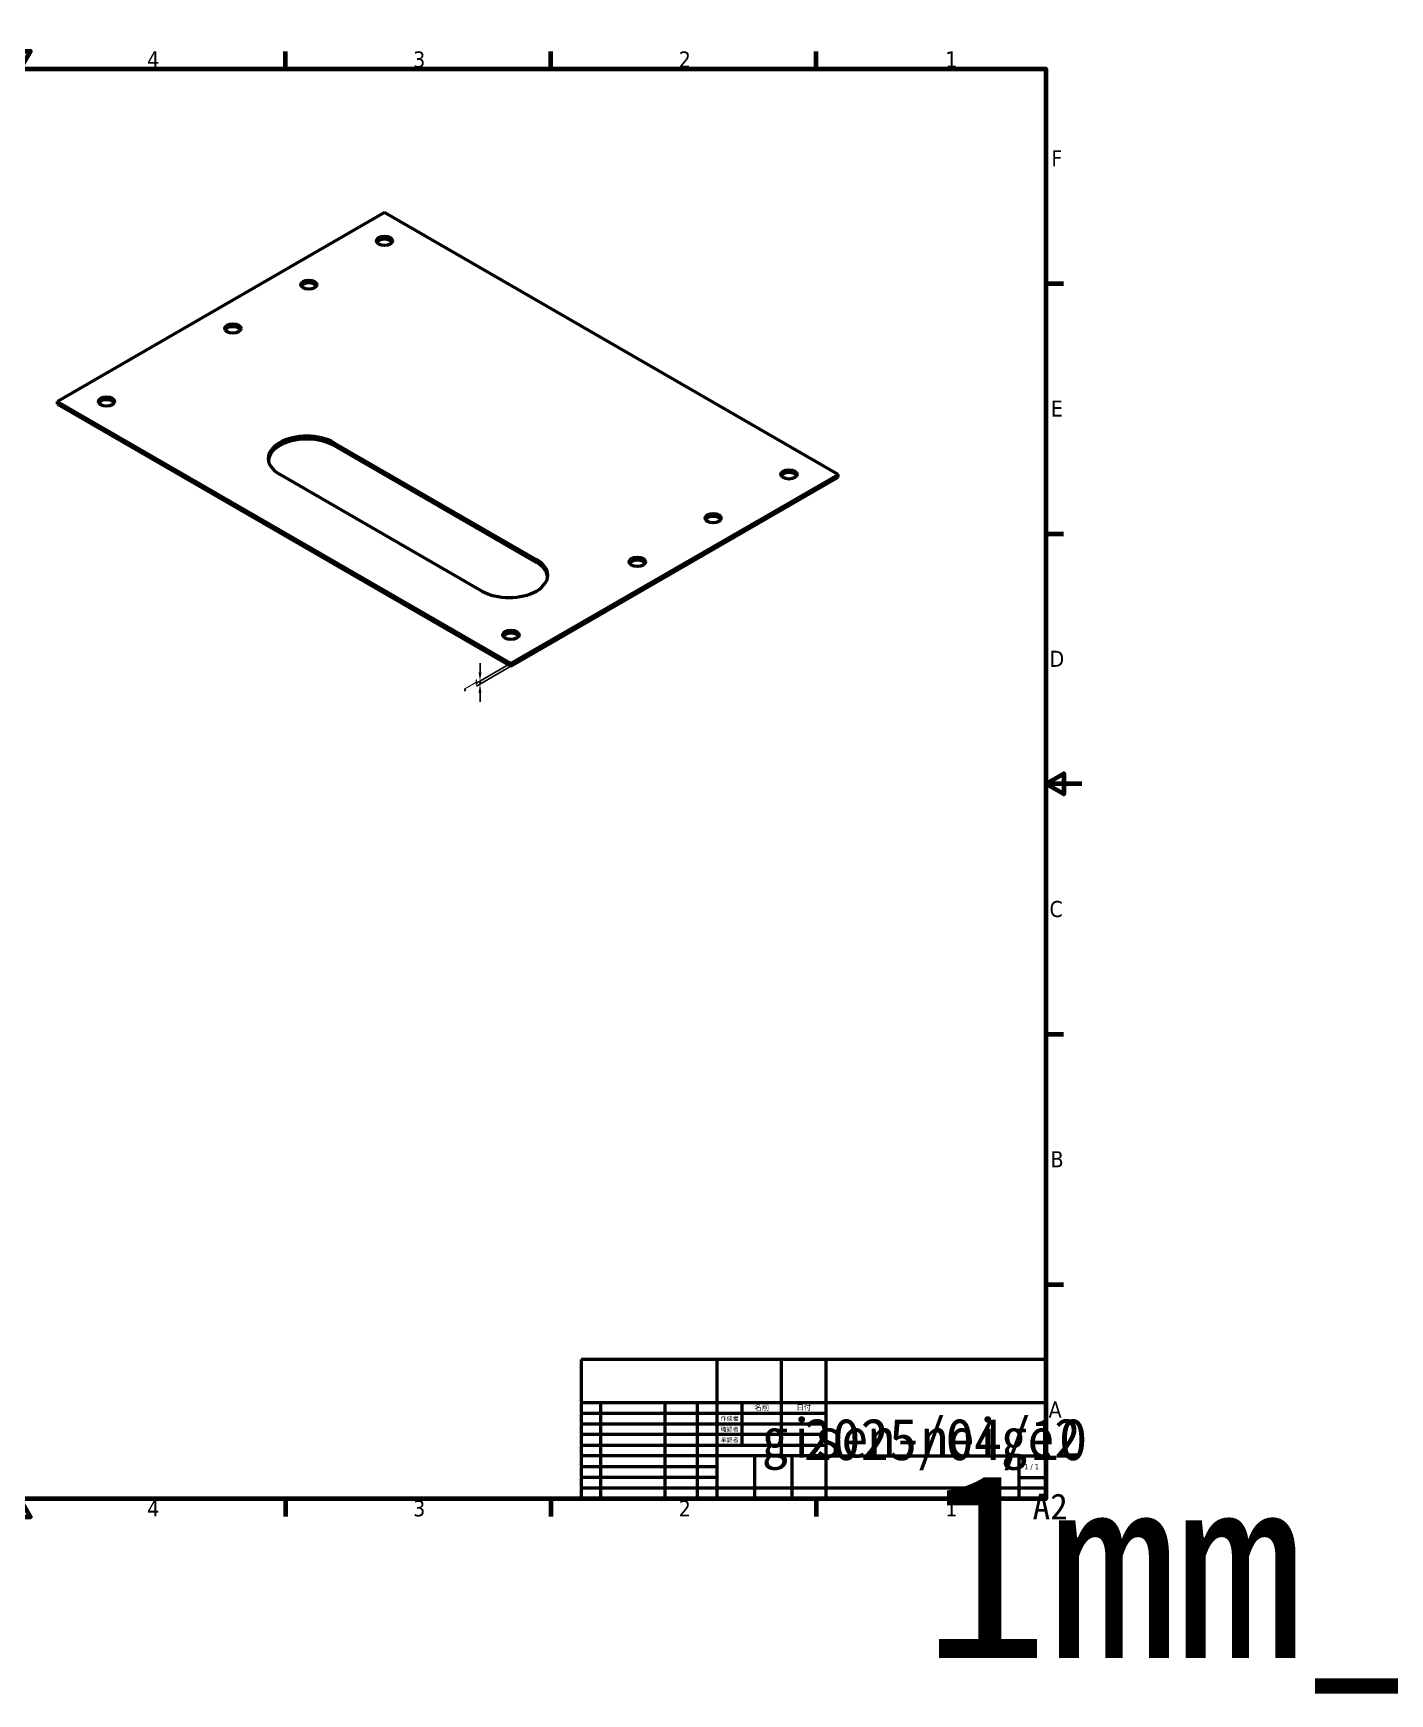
# Model space of a CAD drawing. Header units: millimetres. Extents: x 0 to 1360, y -45 to 420.
# Drawn here: x 300.7 to 680.2, y -44.5 to 420 of the extents above; entities that cross this region are included whole.
import ezdxf
from ezdxf.enums import TextEntityAlignment as Align

# ---------------------------------------------------------------- set-up
doc = ezdxf.new("R2018")
doc.units = ezdxf.units.MM
for name, color, linetype, lineweight in [('Border (ISO)', 7, 'Continuous', 70), ('Dimension (ISO)', 7, 'Continuous', 25), ('Title (ISO)', 7, 'Continuous', 50), ('Visible (ISO)', 7, 'Continuous', 50)]:
    doc.layers.add(name, color=color, linetype=linetype, lineweight=lineweight)
doc.styles.add('Note Text (JIS)', font='tahoma.ttf')
doc.styles.get("Standard").update_dxf_attribs({"font": 'tahoma.ttf'})
doc.styles.add('文字スタイル39', font='tahoma.ttf')
doc.styles.add('文字スタイル41', font='tahoma.ttf')
doc.dimstyles.new('Default (JIS)', dxfattribs={"dimtxt": 4.5, "dimasz": 2.5, "dimexe": 1, "dimexo": 0, "dimgap": 0.8, "dimtad": 1, "dimrnd": 1e-08, "dimdsep": 46, "dimtxsty": 'Note Text (JIS)', "dimcen": 0.09, "dimdle": 10, "dimclrd": 256, "dimclre": 256, "dimclrt": 256, "dimadec": 0, "dimazin": 2, "dimtfac": 0.777778, "dimtmove": 0, "dimatfit": 3, "dimfxl": 1, "dimtolj": 1, "dimtzin": 0, "dimlwd": -1, "dimlwe": -1, "dimarcsym": 0})

# ---------------------------------------------------------------- blocks, each defined once
blk = doc.blocks.new('図面枠 既定の図面枠')
at = {"layer": 'Border (ISO)'}
for p, q in [((74.25, 410), (74.25, 414.9)), ((148.5, 410), (148.5, 414.9)), ((222.75, 410), (222.75, 414.9)), ((371.25, 410), (371.25, 414.9)), ((445.5, 410), (445.5, 414.9)), ((519.75, 410), (519.75, 414.9)), ((10, 350), (5.1, 350)), ((584, 350), (588.9, 350)), ((10, 280), (5.1, 280)), ((584, 280), (588.9, 280)), ((10, 140), (5.1, 140)), ((584, 140), (588.9, 140)), ((10, 70), (5.1, 70)), ((584, 70), (588.9, 70)), ((74.25, 10), (74.25, 5.1)), ((148.5, 10), (148.5, 5.1)), ((222.75, 10), (222.75, 5.1)), ((371.25, 10), (371.25, 5.1)), ((445.5, 10), (445.5, 5.1)), ((519.75, 10), (519.75, 5.1))]:
    blk.add_line(p, q, dxfattribs=at)
at = {"layer": 'Border (ISO)', "flags": 128}
for points in [[(297, 420), (297, 410), (294.11, 415), (299.89, 415), (297, 410)], [(10, 10), (10, 410), (584, 410), (584, 10), (10, 10)], [(0, 210), (10, 210), (5, 212.89), (5, 207.11), (10, 210)], [(594, 210), (584, 210), (589, 212.89), (589, 207.11), (584, 210)], [(297, 0), (297, 10), (294.11, 5), (299.89, 5), (297, 10)]]:
    blk.add_lwpolyline(points, dxfattribs=at)
at = {"layer": 'Border (ISO)', "char_height": 4.5, "attachment_point": 7, "style": 'Note Text (JIS)'}
for s, insert in [('8', (35.66, 410.3)), ('7', (109.98, 410.4)), ('6', (184.19, 410.31)), ('5', (258.56, 410.31)), ('4', (332.56, 410.4)), ('3', (406.97, 410.31)), ('2', (481.26, 410.4)), ('1', (555.86, 410.4)), ('F', (6.19, 382.75)), ('F', (585.49, 382.75)), ('E', (6.06, 312.75)), ('E', (585.36, 312.75)), ('D', (5.7, 242.75)), ('D', (585, 242.75)), ('C', (5.69, 172.67)), ('C', (584.99, 172.67)), ('B', (5.98, 102.75)), ('B', (585.28, 102.75)), ('A', (5.44, 32.75)), ('A', (584.74, 32.75)), ('8', (35.66, 5)), ('7', (109.98, 5.1)), ('6', (184.19, 5.01)), ('5', (258.56, 5.01)), ('4', (332.56, 5.1)), ('3', (406.97, 5.01)), ('2', (481.26, 5.1)), ('1', (555.86, 5.1))]:
    blk.add_mtext(s, dxfattribs=dict(at, insert=insert))
blk = doc.blocks.new('表題欄 JIS')
at = {"layer": 'Title (ISO)'}
for p, q in [((230, 139), (100, 139)), ((100, 139), (100, 100)), ((138, 100), (138, 139)), ((156, 127), (156, 139)), ((168.5, 100), (168.5, 139)), ((230, 100), (230, 139)), ((100, 127), (230, 127)), ((105.5, 100), (105.5, 127)), ((123.5, 100), (123.5, 127)), ((132.5, 100), (132.5, 127)), ((145, 115), (145, 127)), ((156, 112), (156, 127)), ((100, 124), (168.5, 124)), ((100, 121), (168.5, 121)), ((168.5, 118), (100, 118)), ((100, 115), (168.5, 115)), ((138, 112), (100, 112)), ((168.5, 112), (138, 112)), ((148.5, 100), (148.5, 112)), ((159, 100), (159, 112)), ((168.5, 112), (230, 112)), ((222.5, 100), (222.5, 112)), ((138, 109), (100, 109)), ((138, 106), (100, 106)), ((230, 103), (100, 103)), ((222.5, 106), (230, 106)), ((100, 100), (230, 100))]:
    blk.add_line(p, q, dxfattribs=at)
for s, height, style, p in [('作成者', 1.2, '文字スタイル41', (141.5, 122.5)), ('確認者', 1.2, '文字スタイル41', (141.5, 119.5)), ('承認者', 1.2, '文字スタイル41', (141.5, 116.5)), ('1 / 1 ', 1.5, '文字スタイル39', (226.25, 109))]:
    blk.add_text(s, height=height, dxfattribs=dict(at, style=style)).set_placement(p, align=Align.MIDDLE_CENTER)
at = {"layer": 'Title (ISO)', "char_height": 1.5, "attachment_point": 5, "style": 'Note Text (JIS)'}
for s, insert, width in [('\\fTahoma|b0|i0;\\H1.5000;名前', (150.5, 125.5), 10.8457), ('\\fTahoma|b0|i0;\\H1.5000;日付', (162.25, 125.5), 12.2497)]:
    blk.add_mtext(s, dxfattribs=dict(at, insert=insert, width=width))
at = {"layer": 'Title (ISO)', "lineweight": 30, "flags": 104}
for tag, height, p in [('会社', 3.1, (199.25, 133)), ('作成者', 1.5, (150.5, 122.5)), ('作成日', 1.5, (162.25, 122.5)), ('エンジニアリング承認者', 1.5, (150.5, 116.5)), ('確認者', 1.5, (150.5, 119.5)), ('エンジニアリング_承認日', 1.5, (162.25, 116.5)), ('確認日', 1.5, (162.25, 119.5)), ('部品番号', 3.1, (195.5, 107.5)), ('シート_サイズ', 1.2, (226.25, 101.5))]:
    blk.add_attdef(tag, text='', height=height, dxfattribs=at).set_placement(p, align=Align.MIDDLE_CENTER)
blk.add_attdef('タイトル', text='', height=3.1, dxfattribs=at).set_placement((169.5, 126), align=Align.TOP_LEFT)
blk = doc.blocks.new('*D41')
at = {"layer": 'Defpoints', "color": 0, "transparency": 16777216}
for p in [(434.32, 243.76), (434.32, 242.95), (425.66, 237.95)]:
    blk.add_point(p, dxfattribs=at)
at = {"layer": 'Dimension (ISO)', "transparency": 16777216}
for p, q in [((434.32, 243.76), (424.66, 238.19)), ((434.32, 242.95), (424.66, 237.37)), ((425.66, 241.26), (425.66, 243.76)), ((425.66, 238.76), (425.66, 237.95)), ((425.66, 235.45), (425.66, 232.95))]:
    blk.add_line(p, q, dxfattribs=at)
for points in [[(425.24, 241.26), (426.08, 241.26), (425.66, 238.76)], [(425.24, 235.45), (426.08, 235.45), (425.66, 237.95)]]:
    blk.add_solid(points, dxfattribs=at)
at = {"layer": 'Dimension (ISO)', "transparency": 16777216, "insert": (421.18, 237.4), "char_height": 4.5, "attachment_point": 1, "rotation": 90, "style": 'Note Text (JIS)'}
blk.add_mtext('\\A1;{\\Q-30.000;\\W0.816;\\H0.816x;1}', dxfattribs=at)

msp = doc.modelspace()

# ---------------------------------------------------------------- linework, layer by layer
at = {"layer": 'Visible (ISO)'}
for p, q in [((398.9659, 369.8318), (307.4663, 317.0044)), ((525.8209, 296.592), (398.9659, 369.8318)), ((307.4663, 316.1879), (307.4663, 317.0044)), ((307.4663, 317.0044), (434.3212, 243.7647)), ((307.4663, 316.1879), (434.3212, 242.9482)), ((384.8754, 305.44), (441.4439, 272.7801)), ((384.8754, 304.6235), (441.4439, 271.9636)), ((426.1563, 263.9538), (369.5877, 296.6136)), ((434.3212, 243.7647), (525.8209, 296.592)), ((434.3212, 242.9482), (525.8209, 295.7755)), ((525.8209, 295.7755), (525.8209, 296.592)), ((434.3212, 242.9482), (434.3212, 243.7647))]:
    msp.add_line(p, q, dxfattribs=at)
for centre in [(398.9659, 361.9117), (377.7527, 349.6643), (356.5395, 337.4168), (321.1842, 317.0044), (512.103, 296.592), (490.8898, 284.3446), (469.6766, 272.0971), (434.3212, 251.6847)]:
    msp.add_ellipse(centre, major_axis=(2.25, 0), ratio=0.57735027, dxfattribs=at)
for centre, major_axis, start_param, end_param in [((398.9659, 361.0952), (-2.25, 0), 3.46127991, 5.96349805), ((377.7527, 348.8478), (-2.25, 0), 3.46127991, 5.96349805), ((356.5395, 336.6003), (-2.25, 0), 3.46127991, 5.96349805), ((321.1842, 316.1879), (-2.25, 0), 3.46127991, 5.96349805), ((377.2316, 301.0268), (-10.81, 0), 3.92699082, 7.06858347), ((377.2316, 300.2103), (-10.81, 0), 3.92699082, 6.21772629), ((512.103, 295.7755), (-2.25, 0), 3.46127991, 5.96349805), ((490.8898, 283.5281), (-2.25, 0), 3.46127991, 5.96349805), ((433.8001, 268.3669), (10.81, 0), 3.92699082, 7.06858347), ((433.8001, 267.5505), (10.81, 0), 0.06545902, 0.78539816), ((469.6766, 271.2806), (-2.25, 0), 3.46127991, 5.96349805), ((434.3212, 250.8682), (-2.25, 0), 3.46127991, 5.96349805)]:
    msp.add_ellipse(centre, major_axis=major_axis, ratio=0.57735027, start_param=start_param, end_param=end_param, dxfattribs=at)

# ---------------------------------------------------------------- block references
msp.add_blockref('図面枠 既定の図面枠', (0, 0))
ref = msp.add_blockref('表題欄 JIS', (354, -90))
lines = msp.add_mtext('1mm_clear_face1_size_x1', dxfattribs={"layer": 'Title (ISO)', "insert": (549.5, 17.5), "char_height": 52.041908, "attachment_point": 1})
ref.add_attrib('部品番号', '', (549.5, 17.5), dxfattribs={"flags": 104}).embed_mtext(lines)
lines = msp.add_mtext('2025/04/10', dxfattribs={"layer": 'Title (ISO)', "insert": (516.25, 32.5), "char_height": 11.65799, "attachment_point": 1})
ref.add_attrib('作成日', '', (516.25, 32.5), dxfattribs={"flags": 104}).embed_mtext(lines)
lines = msp.add_mtext('gisen-neige2', dxfattribs={"layer": 'Title (ISO)', "insert": (504.5, 32.5), "char_height": 10.929725, "attachment_point": 1})
ref.add_attrib('作成者', '', (504.5, 32.5), dxfattribs={"flags": 104}).embed_mtext(lines)
lines = msp.add_mtext('A2', dxfattribs={"layer": 'Title (ISO)', "insert": (580.25, 11.5), "char_height": 7.23794, "attachment_point": 1})
ref.add_attrib('シート_サイズ', '', (580.25, 11.5), dxfattribs={"flags": 104}).embed_mtext(lines)

# ---------------------------------------------------------------- dimensions: what is measured, and where the dimension line sits
at = {"layer": 'Dimension (ISO)'}
dim = msp.add_linear_dim(base=(425.6598, 237.9475), p1=(434.3212, 243.7647), p2=(434.3212, 242.9482), angle=90, text='{\\Q-30.000;\\W0.816;\\H0.816x;<>}', dimstyle='Default (JIS)', override={"dimgap": 0.8, "dimdec": 2, "dimlfac": 1.224745, "dimtol": 0, "dimlim": 0, "dimtp": 0, "dimtm": 0, "dimtdec": 2, "dimtofl": 1, "dimatfit": 1}, dxfattribs=at)
dim.commit()
dim.dimension.update_dxf_attribs({"geometry": '*D41', "text_midpoint": (425.6598, 238.3557), "dimtype": 160})

doc.saveas('drawing.dxf')
